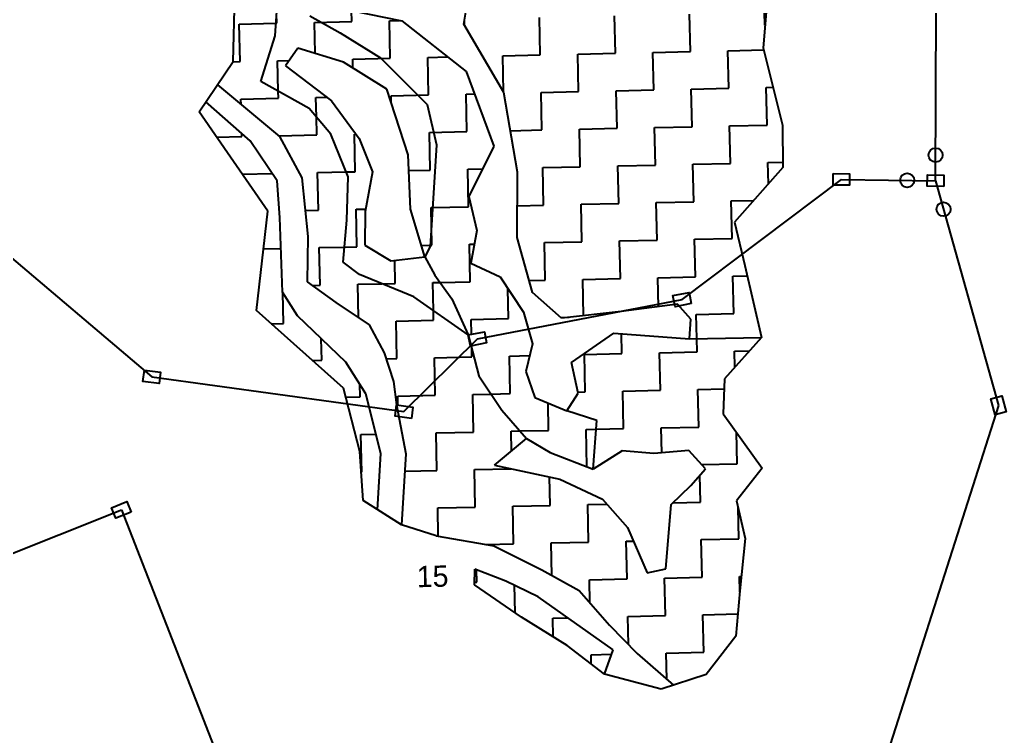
# Model space of a CAD drawing. Header units: metres. Extents: x 307416 to 309442, y 1927193 to 1928840.
# Drawn here: x 307944.6 to 308313.4, y 1927600.7 to 1927868.4 of the extents above; entities that cross this region are included whole.
import ezdxf

# ---------------------------------------------------------------- set-up
doc = ezdxf.new("R2010")
doc.units = ezdxf.units.M
for name, color, linetype in [('POLY_HATCH', 12, 'Continuous'), ('POLY_PARCEL', 6, 'Continuous'), ('TEXT_PARCEL', 7, 'Continuous'), ('V_BOUND_LINE', 7, 'Continuous')]:
    doc.layers.add(name, color=color, linetype=linetype)
doc.styles.add('TEXT_MAP', font='')
doc.styles.get('TEXT_MAP').set_extended_font_data('Kruti Dev 050')

msp = doc.modelspace()

# ---------------------------------------------------------------- linework, layer by layer
for points in [[(308248.68, 1927810.92), (308254.84, 1927810.83), (308254.78, 1927806.58), (308248.63, 1927806.66)], [(308290, 1927806.1), (308283.85, 1927806.19), (308283.91, 1927810.44), (308290.06, 1927810.36)], [(308195.63, 1927762.35), (308189.59, 1927761.19), (308188.79, 1927765.37), (308194.83, 1927766.53)], [(308112.28, 1927750.66), (308118.32, 1927751.82), (308119.12, 1927747.64), (308113.08, 1927746.48)], [(307991.16, 1927737.5), (307997.26, 1927736.67), (307996.68, 1927732.45), (307990.58, 1927733.29)], [(308309.29, 1927720.77), (308307.63, 1927726.7), (308311.73, 1927727.84), (308313.39, 1927721.92)], [(308090.99, 1927719.47), (308084.9, 1927720.31), (308085.48, 1927724.52), (308091.57, 1927723.69)], [(307986.23, 1927684.38), (307980.51, 1927682.11), (307978.94, 1927686.07), (307984.66, 1927688.34)]]:
    msp.add_lwpolyline(points, close=True)
for centre in [(308286.98, 1927817.85), (308276.35, 1927808.42), (308289.95, 1927797.59)]:
    msp.add_circle(centre, 2.63)
at = {"layer": 'POLY_HATCH'}
for p, q in [((308110.64, 1927866.72), (308114.71, 1927891.42)), ((308040.01, 1927862.46), (308041.69, 1927885.16)), ((308024.35, 1927852.76), (308025.04, 1927881.9)), ((308224.36, 1927880.7), (308222.45, 1927857.94)), ((308062.37, 1927873.07), (308087.37, 1927867.98)), ((308053.05, 1927869.84), (308064.41, 1927863.58)), ((308087.37, 1927867.98), (308111.41, 1927849.09)), ((308125.59, 1927841.26), (308110.64, 1927866.72)), ((308034.72, 1927845.35), (308040.01, 1927862.46)), ((308064.41, 1927863.58), (308079.45, 1927854.15)), ((308048.53, 1927857.85), (308043.9, 1927851.24)), ((308065.58, 1927852.59), (308048.53, 1927857.85)), ((308222.45, 1927857.94), (308229.78, 1927828.98)), ((308079.45, 1927854.15), (308096.83, 1927836.8)), ((308011.65, 1927834.04), (308024.35, 1927852.76)), ((308043.9, 1927851.24), (308061.12, 1927838.16)), ((308081.86, 1927842.53), (308065.58, 1927852.59)), ((308111.41, 1927849.09), (308121.86, 1927821.13)), ((308018.48, 1927844.11), (308041.72, 1927824.75)), ((308052.81, 1927835.29), (308034.72, 1927845.35)), ((308089.79, 1927817.96), (308081.86, 1927842.53)), ((308130.64, 1927811.51), (308125.59, 1927841.26)), ((308030.66, 1927823.19), (308014.2, 1927837.8)), ((308061.12, 1927838.16), (308071.42, 1927824.07)), ((308096.83, 1927836.8), (308100.42, 1927821.69)), ((308037.35, 1927796.94), (308011.65, 1927834.04)), ((308060.89, 1927825.65), (308052.81, 1927835.29)), ((308229.78, 1927828.98), (308229.86, 1927813.22)), ((308041.72, 1927824.75), (308050.02, 1927809.37)), ((308067.34, 1927809.67), (308060.89, 1927825.65)), ((308040.76, 1927808.21), (308030.66, 1927823.19)), ((308071.42, 1927824.07), (308076.47, 1927811.59)), ((308100.42, 1927821.69), (308098.01, 1927783.65)), ((308121.86, 1927821.13), (308112.44, 1927802.34)), ((308090.67, 1927797.58), (308089.79, 1927817.96)), ((308066.83, 1927793.53), (308067.34, 1927809.67)), ((308076.47, 1927811.59), (308073.76, 1927796.77)), ((308130.55, 1927787.08), (308130.64, 1927811.51)), ((308229.86, 1927813.22), (308211.85, 1927792.79)), ((308041.79, 1927794.49), (308040.76, 1927808.21)), ((308050.02, 1927809.37), (308052.31, 1927787.36)), ((308112.44, 1927802.34), (308115.44, 1927789.66)), ((308033.09, 1927759.71), (308037.35, 1927796.94)), ((308073.76, 1927796.77), (308073.6, 1927784.18)), ((308096.02, 1927779.77), (308090.67, 1927797.58)), ((308042.76, 1927766.66), (308041.79, 1927794.49)), ((308065.43, 1927777.81), (308066.83, 1927793.53)), ((308211.85, 1927792.79), (308215.69, 1927776.57)), ((308115.44, 1927789.66), (308113.2, 1927777.5)), ((308052.31, 1927787.36), (308052.04, 1927770.48)), ((308073.6, 1927784.18), (308083.28, 1927778.32)), ((308136.24, 1927766.53), (308130.55, 1927787.08)), ((308098.01, 1927783.65), (308096.02, 1927779.77)), ((308071.64, 1927773.16), (308065.43, 1927777.81)), ((308083.28, 1927778.32), (308096.02, 1927779.77)), ((308096.02, 1927779.77), (308099.78, 1927772.98)), ((308113.2, 1927777.5), (308124.19, 1927772.32)), ((308215.69, 1927776.57), (308221.9, 1927749.73)), ((308091.87, 1927764.89), (308071.64, 1927773.16)), ((308099.78, 1927772.98), (308106.13, 1927764.08)), ((308052.04, 1927770.48), (308062.7, 1927762.76)), ((308124.19, 1927772.32), (308132.85, 1927759.14)), ((308048.39, 1927757.74), (308042.76, 1927766.66)), ((308147.11, 1927756.95), (308136.24, 1927766.53)), ((308062.7, 1927762.76), (308075.19, 1927754.35)), ((308112.28, 1927750.66), (308091.87, 1927764.89)), ((308106.13, 1927764.08), (308112.28, 1927750.66)), ((308190.49, 1927762.09), (308169.43, 1927759.33)), ((308195.42, 1927756.56), (308190.49, 1927762.09)), ((308065.57, 1927730.77), (308033.09, 1927759.71)), ((308132.85, 1927759.14), (308136.24, 1927747.31)), ((308169.43, 1927759.33), (308147.11, 1927756.95)), ((308066.5, 1927740.41), (308048.39, 1927757.74)), ((308075.19, 1927754.35), (308080.84, 1927743.98)), ((308194.95, 1927749.24), (308195.42, 1927756.56)), ((308112.28, 1927750.66), (308116.17, 1927735.36)), ((308150.82, 1927740.33), (308166.68, 1927751.33)), ((308166.68, 1927751.33), (308194.95, 1927749.24)), ((308136.24, 1927747.31), (308133.75, 1927737.03)), ((308194.95, 1927749.24), (308221.9, 1927749.73)), ((308221.9, 1927749.73), (308208.07, 1927734.19)), ((308080.84, 1927743.98), (308084.34, 1927733.21)), ((308073.99, 1927728.64), (308066.5, 1927740.41)), ((308153.38, 1927728.9), (308150.82, 1927740.33)), ((308133.75, 1927737.03), (308137.1, 1927727.29)), ((308084.34, 1927733.21), (308085.48, 1927724.52)), ((308116.17, 1927735.36), (308124.78, 1927722.53)), ((308208.07, 1927734.19), (308207.56, 1927721.09)), ((308071.71, 1927707.13), (308065.57, 1927730.77)), ((308079.55, 1927706.33), (308073.99, 1927728.64)), ((308149.13, 1927722.33), (308153.38, 1927728.9)), ((308137.1, 1927727.29), (308149.13, 1927722.33)), ((308085.48, 1927724.52), (308088.91, 1927706.18)), ((308124.78, 1927722.53), (308134.06, 1927711.88)), ((308160.32, 1927718.61), (308149.13, 1927722.33)), ((308207.56, 1927721.09), (308222.18, 1927700.84)), ((308158.91, 1927700.49), (308160.32, 1927718.61)), ((308122.03, 1927701.92), (308134.06, 1927711.88)), ((308134.06, 1927711.88), (308142.86, 1927706.65)), ((308072.92, 1927688.72), (308071.71, 1927707.13)), ((308078.33, 1927685.32), (308079.55, 1927706.33)), ((308142.86, 1927706.65), (308158.91, 1927700.49)), ((308169.85, 1927707.34), (308158.91, 1927700.49)), ((308181.64, 1927706.29), (308169.85, 1927707.34)), ((308194.69, 1927707.45), (308181.64, 1927706.29)), ((308200.94, 1927700.62), (308194.69, 1927707.45)), ((308088.91, 1927706.18), (308087.29, 1927679.69)), ((308122.03, 1927701.92), (308146.55, 1927696.8)), ((308195.41, 1927694.39), (308200.94, 1927700.62)), ((308222.18, 1927700.84), (308212.55, 1927688.6)), ((308146.55, 1927696.8), (308162.4, 1927689.31)), ((308188.16, 1927687.26), (308195.41, 1927694.39)), ((308087.29, 1927679.69), (308072.92, 1927688.72)), ((308162.4, 1927689.31), (308171.79, 1927678.62)), ((308212.55, 1927688.6), (308215.81, 1927674.51)), ((308186.08, 1927663.24), (308188.16, 1927687.26)), ((308100.29, 1927675.59), (308087.29, 1927679.69)), ((308171.79, 1927678.62), (308179.14, 1927661.78)), ((308100.29, 1927675.59), (308121.87, 1927671.81)), ((308215.81, 1927674.51), (308213.83, 1927654.97)), ((308121.87, 1927671.81), (308139.8, 1927662.8)), ((308114.54, 1927657.31), (308114.75, 1927663.12)), ((308126.36, 1927658.68), (308114.75, 1927663.12)), ((308139.8, 1927662.8), (308153.71, 1927655.15)), ((308179.14, 1927661.78), (308186.08, 1927663.24)), ((308138.43, 1927652.79), (308126.36, 1927658.68)), ((308132.2, 1927645.15), (308114.54, 1927657.31)), ((308153.71, 1927655.15), (308165.07, 1927642.17)), ((308213.83, 1927654.97), (308212.33, 1927638.1)), ((308166.37, 1927633), (308138.43, 1927652.79)), ((308149.28, 1927634.57), (308132.2, 1927645.15)), ((308165.07, 1927642.17), (308175.44, 1927631.54)), ((308212.33, 1927638.1), (308201.15, 1927623.69)), ((308163.16, 1927623.92), (308149.28, 1927634.57)), ((308163.16, 1927623.92), (308166.37, 1927633)), ((308175.44, 1927631.54), (308188.99, 1927619.74)), ((308184.42, 1927618.25), (308163.16, 1927623.92)), ((308201.15, 1927623.69), (308184.42, 1927618.25))]:
    msp.add_line(p, q, dxfattribs=at)
at = {"layer": 'POLY_HATCH', "linetype": 'Continuous'}
for p, q in [((308040.68, 1927867.13), (308040.6, 1927870.5)), ((308068.74, 1927867.75), (308068.65, 1927871.79)), ((308139.19, 1927855.28), (308138.88, 1927869.31)), ((308167.25, 1927855.9), (308166.94, 1927869.93)), ((308195.31, 1927856.52), (308195, 1927870.55)), ((308223.16, 1927866.43), (308223.06, 1927871.17)), ((308026.65, 1927866.82), (308040.35, 1927867.13)), ((308026.96, 1927852.79), (308026.65, 1927866.82)), ((308040.35, 1927867.13), (308040.68, 1927867.13)), ((308054.71, 1927867.44), (308068.74, 1927867.75)), ((308054.96, 1927855.87), (308054.71, 1927867.44)), ((308082.77, 1927868.06), (308086.55, 1927868.15)), ((308083.08, 1927854.03), (308082.77, 1927868.06)), ((308110.88, 1927866.31), (308110.84, 1927867.95)), ((308069.05, 1927853.72), (308083.08, 1927854.03)), ((308097.1, 1927854.35), (308104.52, 1927854.51)), ((308097.41, 1927840.32), (308097.1, 1927854.35)), ((308125.16, 1927854.97), (308139.19, 1927855.28)), ((308125.46, 1927841.49), (308125.16, 1927854.97)), ((308153.22, 1927855.59), (308167.25, 1927855.9)), ((308153.53, 1927841.56), (308153.22, 1927855.59)), ((308181.28, 1927856.21), (308195.31, 1927856.52)), ((308181.59, 1927842.18), (308181.28, 1927856.21)), ((308209.34, 1927856.83), (308222.66, 1927857.12)), ((308209.65, 1927842.8), (308209.34, 1927856.83)), ((308024.33, 1927852.73), (308026.96, 1927852.79)), ((308040.99, 1927853.1), (308045.27, 1927853.2)), ((308041.24, 1927841.73), (308040.99, 1927853.1)), ((308069.12, 1927850.4), (308069.05, 1927853.72)), ((308195.62, 1927842.49), (308209.65, 1927842.8)), ((308223.68, 1927843.11), (308226.19, 1927843.16)), ((308223.99, 1927829.08), (308223.68, 1927843.11)), ((308027.27, 1927838.76), (308041.3, 1927839.07)), ((308041.3, 1927839.07), (308041.24, 1927841.73)), ((308055.33, 1927839.38), (308059.4, 1927839.47)), ((308055.49, 1927832.1), (308055.33, 1927839.38)), ((308083.39, 1927840.01), (308097.41, 1927840.32)), ((308083.44, 1927837.64), (308083.39, 1927840.01)), ((308111.44, 1927840.63), (308114.55, 1927840.69)), ((308111.75, 1927826.6), (308111.44, 1927840.63)), ((308139.5, 1927841.25), (308153.53, 1927841.56)), ((308139.81, 1927827.22), (308139.5, 1927841.25)), ((308167.56, 1927841.87), (308181.59, 1927842.18)), ((308167.87, 1927827.84), (308167.56, 1927841.87)), ((308195.93, 1927828.46), (308195.62, 1927842.49)), ((308027.31, 1927836.75), (308027.27, 1927838.76)), ((308055.64, 1927825.36), (308055.49, 1927832.1)), ((308181.9, 1927828.15), (308195.93, 1927828.46)), ((308182.21, 1927814.12), (308181.9, 1927828.15)), ((308209.96, 1927828.77), (308223.99, 1927829.08)), ((308210.27, 1927814.74), (308209.96, 1927828.77)), ((308018.24, 1927824.53), (308027.58, 1927824.73)), ((308027.58, 1927824.73), (308027.55, 1927825.95)), ((308041.61, 1927825.05), (308055.64, 1927825.36)), ((308041.61, 1927824.83), (308041.61, 1927825.05)), ((308069.67, 1927825.67), (308070.24, 1927825.68)), ((308069.98, 1927811.64), (308069.67, 1927825.67)), ((308097.73, 1927826.29), (308111.75, 1927826.6)), ((308098.04, 1927812.26), (308097.73, 1927826.29)), ((308128.02, 1927826.96), (308139.81, 1927827.22)), ((308153.84, 1927827.53), (308167.87, 1927827.84)), ((308154.15, 1927813.5), (308153.84, 1927827.53)), ((308140.12, 1927813.19), (308154.15, 1927813.5)), ((308168.18, 1927813.81), (308182.21, 1927814.12)), ((308168.49, 1927799.78), (308168.18, 1927813.81)), ((308196.24, 1927814.43), (308210.27, 1927814.74)), ((308196.55, 1927800.4), (308196.24, 1927814.43)), ((308224.3, 1927815.05), (308229.85, 1927815.17)), ((308224.47, 1927807.11), (308224.3, 1927815.05)), ((308027.89, 1927810.71), (308038.91, 1927810.95)), ((308027.89, 1927810.6), (308027.89, 1927810.71)), ((308055.95, 1927811.33), (308066.58, 1927811.56)), ((308056.26, 1927797.3), (308055.95, 1927811.33)), ((308066.58, 1927811.56), (308069.98, 1927811.64)), ((308090.04, 1927812.08), (308098.04, 1927812.26)), ((308112.06, 1927812.57), (308117.63, 1927812.69)), ((308112.38, 1927798.54), (308112.06, 1927812.57)), ((308140.43, 1927799.16), (308140.12, 1927813.19)), ((308098.35, 1927798.23), (308112.38, 1927798.54)), ((308130.6, 1927798.94), (308140.43, 1927799.16)), ((308154.46, 1927799.47), (308168.49, 1927799.78)), ((308154.77, 1927785.44), (308154.46, 1927799.47)), ((308182.52, 1927800.09), (308196.55, 1927800.4)), ((308182.83, 1927786.06), (308182.52, 1927800.09)), ((308210.58, 1927800.71), (308219, 1927800.9)), ((308210.89, 1927786.68), (308210.58, 1927800.71)), ((308051.29, 1927797.19), (308056.26, 1927797.3)), ((308070.29, 1927797.61), (308073.93, 1927797.69)), ((308070.6, 1927783.58), (308070.29, 1927797.61)), ((308098.66, 1927784.2), (308098.35, 1927798.23)), ((308094.71, 1927784.11), (308098.66, 1927784.2)), ((308112.69, 1927784.51), (308114.5, 1927784.55)), ((308113, 1927770.48), (308112.69, 1927784.51)), ((308140.74, 1927785.13), (308154.77, 1927785.44)), ((308141.05, 1927771.1), (308140.74, 1927785.13)), ((308168.8, 1927785.75), (308182.83, 1927786.06)), ((308169.11, 1927771.72), (308168.8, 1927785.75)), ((308196.86, 1927786.37), (308210.89, 1927786.68)), ((308197.17, 1927772.34), (308196.86, 1927786.37)), ((308035.73, 1927782.81), (308042.19, 1927782.95)), ((308056.57, 1927783.27), (308065.94, 1927783.48)), ((308056.88, 1927769.24), (308056.57, 1927783.27)), ((308065.94, 1927783.48), (308070.6, 1927783.58)), ((308084.94, 1927769.86), (308084.75, 1927778.48)), ((308211.2, 1927772.65), (308216.57, 1927772.77)), ((308053.84, 1927769.17), (308056.88, 1927769.24)), ((308070.91, 1927769.55), (308079.97, 1927769.75)), ((308071.19, 1927757.04), (308070.91, 1927769.55)), ((308079.97, 1927769.75), (308084.94, 1927769.86)), ((308098.97, 1927770.17), (308101.75, 1927770.23)), ((308099.2, 1927759.78), (308098.97, 1927770.17)), ((308101.75, 1927770.23), (308113, 1927770.48)), ((308135.01, 1927770.97), (308141.05, 1927771.1)), ((308155.08, 1927771.41), (308169.11, 1927771.72)), ((308155.38, 1927757.83), (308155.08, 1927771.41)), ((308183.14, 1927772.03), (308197.17, 1927772.34)), ((308183.38, 1927761.16), (308183.14, 1927772.03)), ((308211.51, 1927758.62), (308211.2, 1927772.65)), ((308043.16, 1927754.9), (308042.91, 1927766.43)), ((308127.34, 1927756.76), (308127.09, 1927767.9)), ((308099.28, 1927756.14), (308099.2, 1927759.78)), ((308197.48, 1927758.31), (308211.51, 1927758.62)), ((308197.68, 1927749.29), (308197.48, 1927758.31)), ((308038.6, 1927754.8), (308043.16, 1927754.9)), ((308085.25, 1927755.83), (308099.28, 1927756.14)), ((308085.56, 1927741.8), (308085.25, 1927755.83)), ((308113.31, 1927756.45), (308127.34, 1927756.76)), ((308113.43, 1927750.88), (308113.31, 1927756.45)), ((308146.84, 1927757.19), (308150.04, 1927757.26)), ((308169.73, 1927743.66), (308169.57, 1927751.12)), ((308057.5, 1927741.18), (308057.32, 1927749.19)), ((308197.79, 1927744.28), (308197.68, 1927749.29)), ((308113.54, 1927745.68), (308113.53, 1927746.56)), ((308113.62, 1927742.42), (308113.54, 1927745.68)), ((308155.7, 1927743.35), (308169.73, 1927743.66)), ((308156.01, 1927729.32), (308155.7, 1927743.35)), ((308183.76, 1927743.97), (308197.79, 1927744.28)), ((308184.07, 1927729.94), (308183.76, 1927743.97)), ((308211.82, 1927744.59), (308217.44, 1927744.72)), ((308211.95, 1927738.55), (308211.82, 1927744.59)), ((308053.97, 1927741.1), (308057.5, 1927741.18)), ((308081.58, 1927741.71), (308085.56, 1927741.8)), ((308099.59, 1927742.11), (308113.62, 1927742.42)), ((308099.9, 1927728.08), (308099.59, 1927742.11)), ((308127.65, 1927742.73), (308135.17, 1927742.9)), ((308127.96, 1927728.7), (308127.65, 1927742.73)), ((308071.84, 1927727.46), (308071.74, 1927732.19)), ((308113.93, 1927728.39), (308120.74, 1927728.54)), ((308120.74, 1927728.54), (308127.96, 1927728.7)), ((308153.3, 1927729.26), (308156.01, 1927729.32)), ((308170.04, 1927729.63), (308184.07, 1927729.94)), ((308170.35, 1927715.61), (308170.04, 1927729.63)), ((308198.1, 1927730.26), (308207.92, 1927730.47)), ((308198.41, 1927716.23), (308198.1, 1927730.26)), ((308066.46, 1927727.34), (308071.84, 1927727.46)), ((308085.87, 1927727.77), (308099.9, 1927728.08)), ((308085.94, 1927724.46), (308085.87, 1927727.77)), ((308114.24, 1927714.36), (308113.93, 1927728.39)), ((308142.3, 1927714.98), (308142.07, 1927725.24)), ((308100.21, 1927714.05), (308114.24, 1927714.36)), ((308100.52, 1927700.02), (308100.21, 1927714.05)), ((308128.27, 1927714.67), (308131.56, 1927714.75)), ((308128.43, 1927707.22), (308128.27, 1927714.67)), ((308131.56, 1927714.75), (308142.3, 1927714.98)), ((308156.32, 1927715.3), (308160.07, 1927715.38)), ((308156.63, 1927701.36), (308156.32, 1927715.3)), ((308160.07, 1927715.38), (308170.35, 1927715.61)), ((308184.38, 1927715.92), (308198.41, 1927716.23)), ((308184.59, 1927706.55), (308184.38, 1927715.92)), ((308212.75, 1927702.51), (308212.49, 1927714.25)), ((308072.15, 1927713.43), (308077.75, 1927713.56)), ((308072.46, 1927699.4), (308072.15, 1927713.43)), ((308072.21, 1927699.4), (308072.46, 1927699.4)), ((308088.52, 1927699.76), (308100.52, 1927700.02)), ((308114.55, 1927700.33), (308128.18, 1927700.64)), ((308114.86, 1927686.31), (308114.55, 1927700.33)), ((308199.48, 1927702.21), (308212.75, 1927702.51)), ((308142.92, 1927686.93), (308142.68, 1927697.61)), ((308199.03, 1927688.17), (308198.81, 1927698.22)), ((308188.86, 1927687.94), (308199.03, 1927688.17)), ((308078.05, 1927685.49), (308078.34, 1927685.5)), ((308100.83, 1927686), (308114.86, 1927686.31)), ((308101.06, 1927675.46), (308100.83, 1927686)), ((308128.89, 1927686.62), (308142.92, 1927686.93)), ((308129.2, 1927672.59), (308128.89, 1927686.62)), ((308156.95, 1927687.24), (308164.08, 1927687.39)), ((308157.26, 1927673.21), (308156.95, 1927687.24)), ((308213.37, 1927674.45), (308213.11, 1927686.19)), ((308143.23, 1927672.9), (308157.26, 1927673.21)), ((308171.29, 1927673.52), (308173.99, 1927673.58)), ((308171.6, 1927659.49), (308171.29, 1927673.52)), ((308199.34, 1927674.14), (308213.37, 1927674.45)), ((308199.65, 1927660.11), (308199.34, 1927674.14)), ((308118.77, 1927672.36), (308129.2, 1927672.59)), ((308143.5, 1927660.77), (308143.23, 1927672.9)), ((308115.48, 1927658.25), (308115.38, 1927662.88)), ((308157.57, 1927659.18), (308171.6, 1927659.49)), ((308157.76, 1927650.53), (308157.57, 1927659.18)), ((308185.62, 1927659.8), (308199.65, 1927660.11)), ((308185.94, 1927645.77), (308185.62, 1927659.8)), ((308213.68, 1927660.42), (308214.39, 1927660.44)), ((308213.81, 1927654.69), (308213.68, 1927660.42)), ((308114.57, 1927658.23), (308115.48, 1927658.25)), ((308129.77, 1927646.82), (308129.54, 1927657.13)), ((308143.85, 1927644.84), (308149.48, 1927644.96)), ((308144, 1927637.84), (308143.85, 1927644.84)), ((308171.91, 1927645.46), (308185.94, 1927645.77)), ((308172.14, 1927634.92), (308171.91, 1927645.46)), ((308199.96, 1927646.08), (308213.07, 1927646.37)), ((308200.27, 1927632.05), (308199.96, 1927646.08)), ((308158.19, 1927631.12), (308165.77, 1927631.29)), ((308158.26, 1927627.68), (308158.19, 1927631.12)), ((308186.25, 1927631.74), (308200.27, 1927632.05)), ((308186.46, 1927621.94), (308186.25, 1927631.74))]:
    msp.add_line(p, q, dxfattribs=at)
at = {"layer": 'POLY_PARCEL'}
for p, q in [((308286.95, 1927808.27), (308287.13, 1927872.72)), ((308192.21, 1927763.86), (308251.73, 1927808.75)), ((308251.73, 1927808.75), (308286.95, 1927808.27)), ((308286.95, 1927808.27), (308310.51, 1927724.31)), ((307912.28, 1927804.22), (307993.92, 1927734.98)), ((308115.7, 1927749.15), (308192.21, 1927763.86)), ((308088.23, 1927722), (308115.7, 1927749.15)), ((307993.92, 1927734.98), (308088.23, 1927722)), ((308310.51, 1927724.31), (308259.02, 1927563.21))]:
    msp.add_line(p, q, dxfattribs=at)
at = {"layer": 'V_BOUND_LINE'}
for p, q in [((307928.1, 1927663.62), (307982.58, 1927685.23)), ((307982.58, 1927685.23), (308035.56, 1927549.96))]:
    msp.add_line(p, q, dxfattribs=at)

# ---------------------------------------------------------------- texts
at = {"layer": 'TEXT_PARCEL', "style": 'TEXT_MAP'}
msp.add_text('15', height=7.955, rotation=1.2674, dxfattribs=at).set_placement((308093.1, 1927656.33))

doc.saveas('drawing.dxf')
